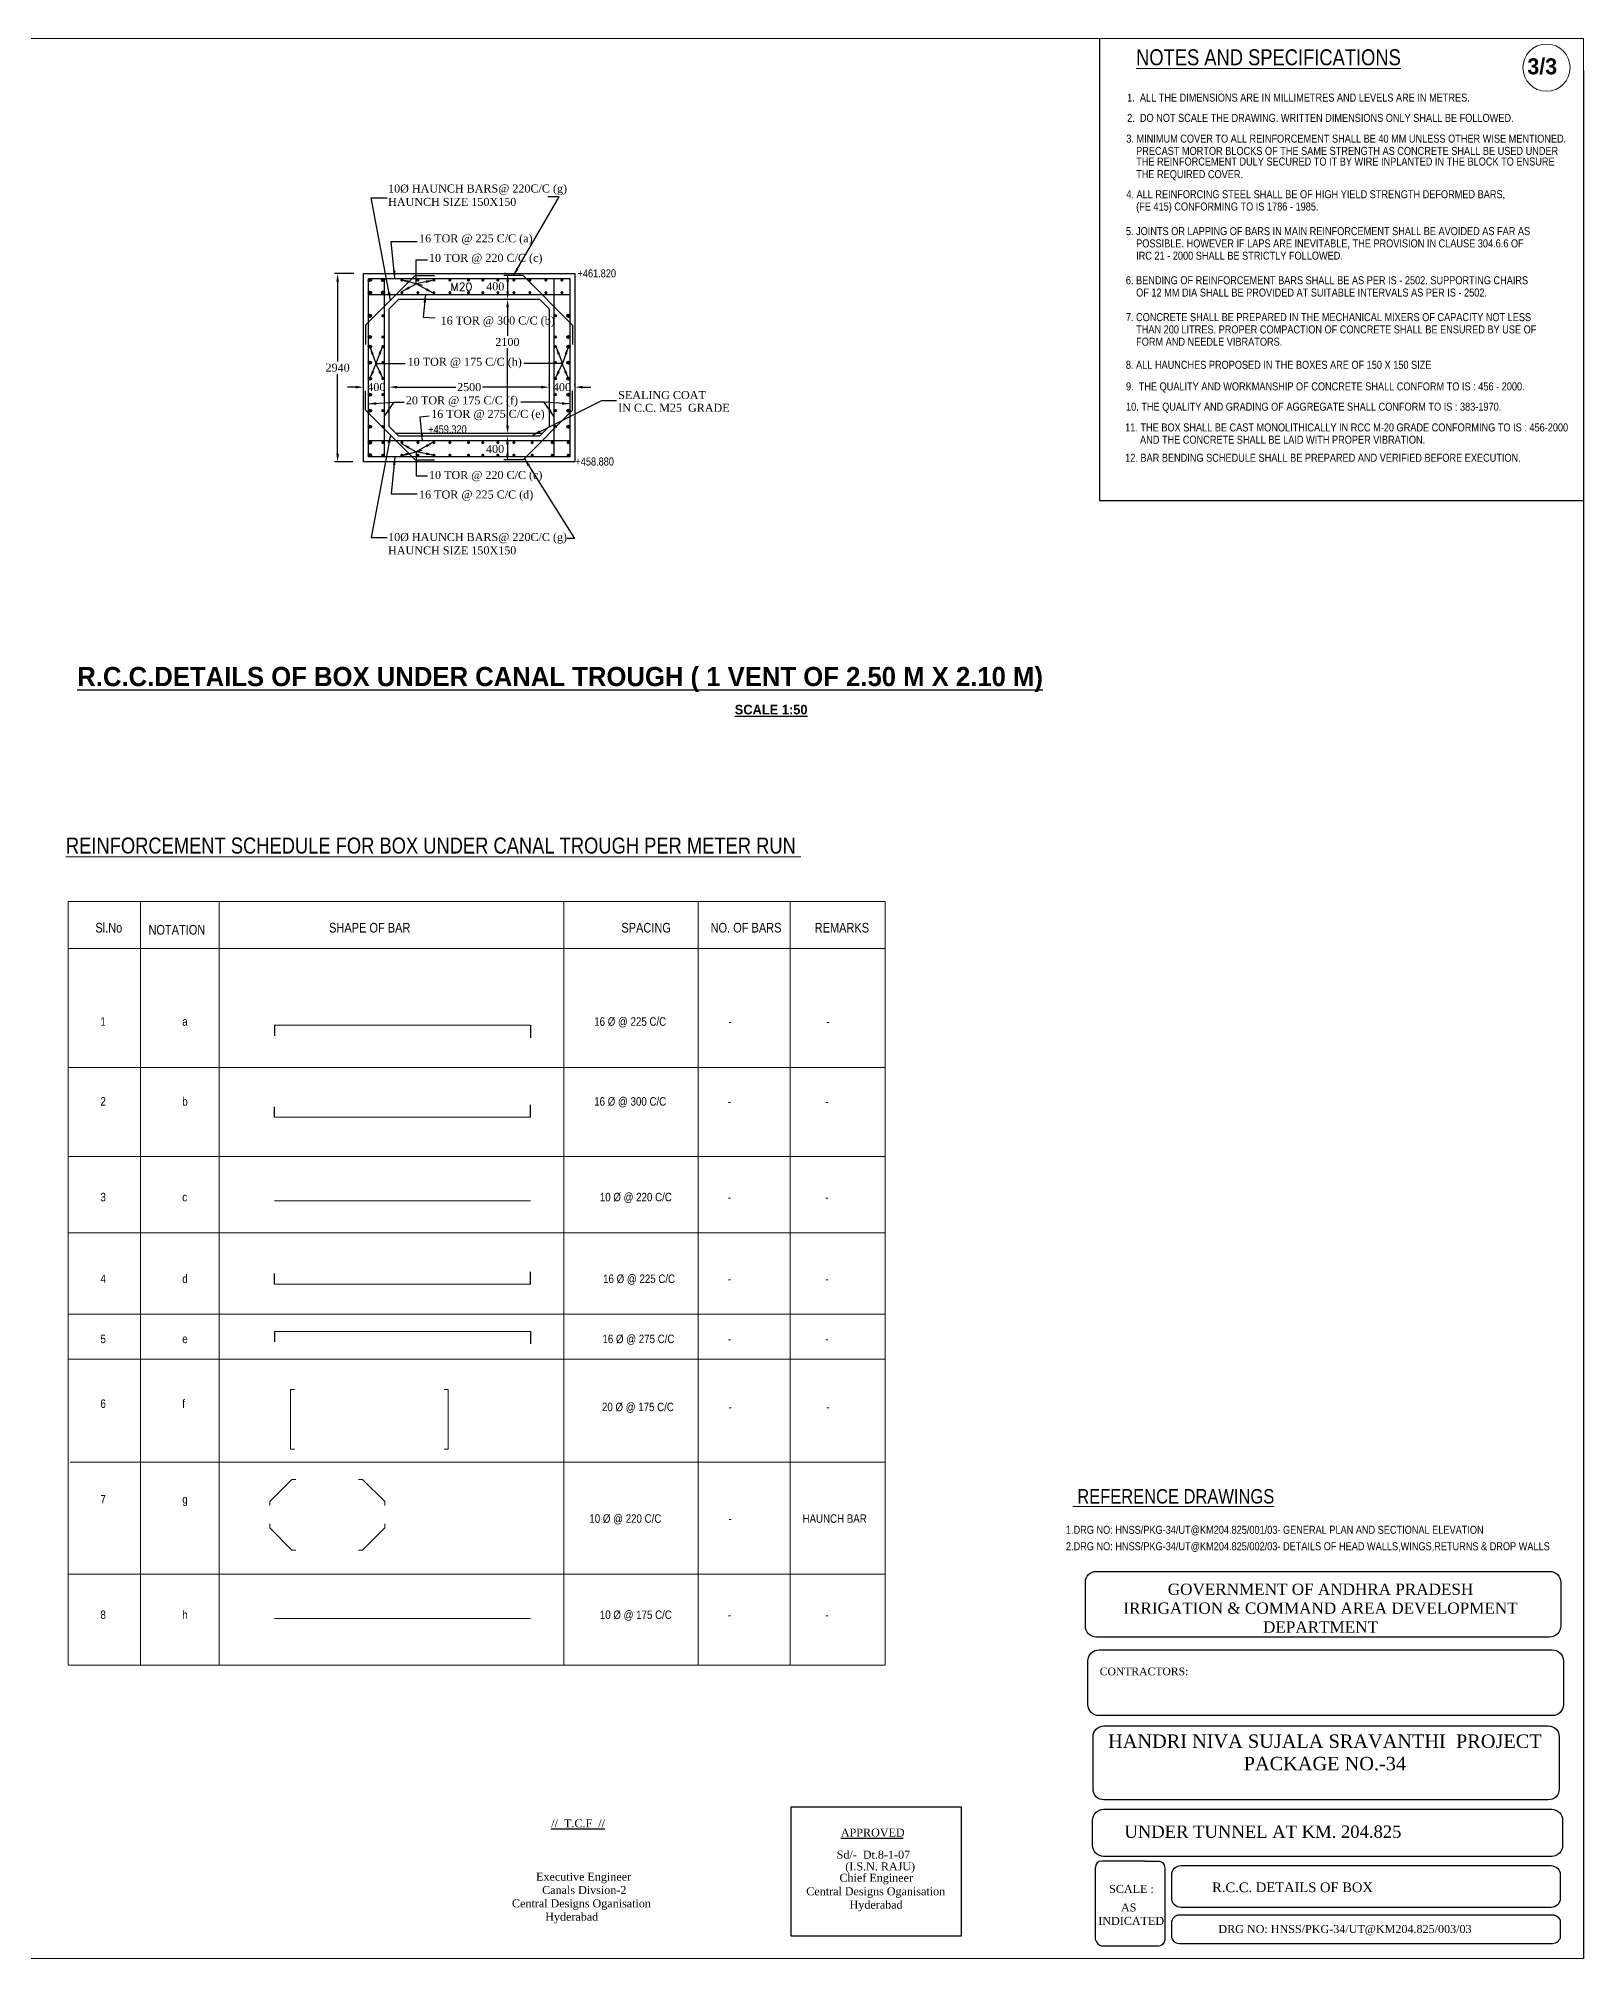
# Model space of a CAD drawing. Header units: millimetres. Extents: x 80 to 10631, y -653 to 2573.
# Drawn here: x 5950 to 6433, y -653 to -53 of the extents above; entities that cross this region are included whole.
import ezdxf
from ezdxf.enums import TextEntityAlignment as Align

# ---------------------------------------------------------------- set-up
doc = ezdxf.new("R2010")
doc.units = ezdxf.units.MM
for name, color, linetype in [('border', 7, 'Continuous'), ('DIM', 3, 'Continuous'), ('MAIN', 7, 'Continuous'), ('shape of bar', 170, 'Continuous'), ('SHEET', 3, 'Continuous'), ('STEEL', 5, 'Continuous'), ('TEXT_GENERAL', 4, 'Continuous'), ('TEXT_NAME', 5, 'Continuous'), ('TEXT_STEEL', 7, 'Continuous')]:
    doc.layers.add(name, color=color, linetype=linetype)
doc.styles.add('ARIAL NARROW', font='ARIALN.TTF')
doc.styles.add('CITYBLUEPR', font='cityb___.ttf')
doc.styles.add('ROMANS', font='romans.shx', dxfattribs={"height": 2.5})
doc.styles.get("Standard").update_dxf_attribs({"font": 'times.ttf', "height": 2.5})
doc.styles.add('TNR_2.5', font='times.ttf', dxfattribs={"height": 2.5})
doc.dimstyles.new('STYLE_ESH', dxfattribs={"dimtxt": 2.5, "dimasz": 2.5, "dimexe": 1, "dimexo": 0.625, "dimtad": 0, "dimtih": 1, "dimtoh": 1, "dimdec": 0, "dimlfac": 100, "dimzin": 9, "dimdsep": 46, "dimtxsty": 'TNR_2.5', "dimcen": 2.5, "dimadec": 0, "dimazin": 2, "dimtfac": 1, "dimtdec": 0, "dimtofl": 0, "dimtmove": 2, "dimatfit": 3, "dimfxl": 1, "dimarcsym": 0})

# ---------------------------------------------------------------- blocks, each defined once
blk = doc.blocks.new('*D197')
at = {"color": 0, "lineweight": -2, "transparency": 16777216}
for p, q in [((6048.93, -126.39), (6042.85, -126.39)), ((6043.85, -128.89), (6043.85, -153.89)), ((6043.85, -182.69), (6043.85, -157.69)), ((6048.57, -185.19), (6042.85, -185.19))]:
    blk.add_line(p, q, dxfattribs=at)
at = {"color": 0, "transparency": 16777216}
for points in [[(6043.43, -128.89), (6044.26, -128.89), (6043.85, -126.39)], [(6043.43, -182.69), (6044.26, -182.69), (6043.85, -185.19)]]:
    blk.add_solid(points, dxfattribs=at)
at = {"layer": 'Defpoints', "color": 0, "transparency": 16777216}
for p in [(6049.55, -126.39), (6043.85, -185.19), (6049.19, -185.19)]:
    blk.add_point(p, dxfattribs=at)
at = {"color": 0, "transparency": 16777216, "insert": (6043.85, -155.79), "char_height": 2.5, "attachment_point": 5, "style": 'TNR_2.5'}
blk.add_mtext('2940', dxfattribs=at)
blk = doc.blocks.new('*D198')
at = {"color": 0, "lineweight": -2, "transparency": 16777216}
for p, q in [((6096.35, -134.39), (6095.97, -134.39)), ((6096.97, -136.89), (6096.97, -145.85)), ((6096.97, -173.89), (6096.97, -149.64)), ((6096.35, -176.39), (6095.97, -176.39))]:
    blk.add_line(p, q, dxfattribs=at)
at = {"color": 0, "transparency": 16777216}
for points in [[(6096.56, -136.89), (6097.39, -136.89), (6096.97, -134.39)], [(6096.56, -173.89), (6097.39, -173.89), (6096.97, -176.39)]]:
    blk.add_solid(points, dxfattribs=at)
at = {"layer": 'Defpoints', "color": 0, "transparency": 16777216}
for p in [(6096.97, -134.39), (6096.97, -176.39), (6096.97, -176.39)]:
    blk.add_point(p, dxfattribs=at)
at = {"color": 0, "transparency": 16777216, "insert": (6096.91, -147.74), "char_height": 2.5, "attachment_point": 5, "style": 'TNR_2.5'}
blk.add_mtext('2100', dxfattribs=at)
blk = doc.blocks.new('*D199')
at = {"color": 0, "lineweight": -2, "transparency": 16777216}
for p, q in [((6107.45, -161.86), (6104.95, -161.86)), ((6109.95, -161.24), (6109.95, -160.86)), ((6117.95, -161.24), (6117.95, -160.86)), ((6120.45, -161.86), (6122.95, -161.86))]:
    blk.add_line(p, q, dxfattribs=at)
at = {"color": 0, "transparency": 16777216}
for points in [[(6107.45, -161.45), (6107.45, -162.28), (6109.95, -161.86)], [(6120.45, -161.45), (6120.45, -162.28), (6117.95, -161.86)]]:
    blk.add_solid(points, dxfattribs=at)
at = {"layer": 'Defpoints', "color": 0, "transparency": 16777216}
for p in [(6109.95, -161.86), (6117.95, -161.86), (6117.95, -161.86)]:
    blk.add_point(p, dxfattribs=at)
at = {"color": 0, "transparency": 16777216, "insert": (6113.95, -161.86), "char_height": 2.5, "attachment_point": 5, "style": 'TNR_2.5'}
blk.add_mtext('400', dxfattribs=at)
blk = doc.blocks.new('*D200')
at = {"color": 0, "lineweight": -2, "transparency": 16777216}
for p, q in [((6096.29, -177.19), (6095.92, -177.19)), ((6096.92, -179.69), (6096.92, -182.69)), ((6096.29, -185.19), (6095.92, -185.19))]:
    blk.add_line(p, q, dxfattribs=at)
at = {"color": 0, "transparency": 16777216}
for points in [[(6096.5, -179.69), (6097.33, -179.69), (6096.92, -177.19)], [(6096.5, -182.69), (6097.33, -182.69), (6096.92, -185.19)]]:
    blk.add_solid(points, dxfattribs=at)
at = {"layer": 'Defpoints', "color": 0, "transparency": 16777216}
for p in [(6096.92, -177.19), (6096.92, -185.19), (6096.92, -185.19)]:
    blk.add_point(p, dxfattribs=at)
at = {"color": 0, "transparency": 16777216, "insert": (6093.06, -181.19), "char_height": 2.5, "attachment_point": 5, "style": 'TNR_2.5'}
blk.add_mtext('400', dxfattribs=at)
blk = doc.blocks.new('*D201')
at = {"color": 0, "lineweight": -2, "transparency": 16777216}
for p, q in [((6059.95, -161.24), (6059.95, -160.86)), ((6062.45, -161.86), (6080.74, -161.86)), ((6107.45, -161.86), (6089.16, -161.86)), ((6109.95, -161.24), (6109.95, -160.86))]:
    blk.add_line(p, q, dxfattribs=at)
at = {"color": 0, "transparency": 16777216}
for points in [[(6062.45, -161.45), (6062.45, -162.28), (6059.95, -161.86)], [(6107.45, -161.45), (6107.45, -162.28), (6109.95, -161.86)]]:
    blk.add_solid(points, dxfattribs=at)
at = {"layer": 'Defpoints', "color": 0, "transparency": 16777216}
for p in [(6059.95, -161.86), (6109.95, -161.86), (6109.95, -161.86)]:
    blk.add_point(p, dxfattribs=at)
at = {"color": 0, "transparency": 16777216, "insert": (6084.95, -161.86), "char_height": 2.5, "attachment_point": 5, "style": 'TNR_2.5'}
blk.add_mtext('2500', dxfattribs=at)
blk = doc.blocks.new('*D202')
at = {"color": 0, "lineweight": -2, "transparency": 16777216}
for p, q in [((6049.45, -161.86), (6046.95, -161.86)), ((6051.95, -161.24), (6051.95, -160.86)), ((6059.95, -161.24), (6059.95, -160.86)), ((6062.45, -161.86), (6064.95, -161.86))]:
    blk.add_line(p, q, dxfattribs=at)
at = {"color": 0, "transparency": 16777216}
for points in [[(6049.45, -161.45), (6049.45, -162.28), (6051.95, -161.86)], [(6062.45, -161.45), (6062.45, -162.28), (6059.95, -161.86)]]:
    blk.add_solid(points, dxfattribs=at)
at = {"layer": 'Defpoints', "color": 0, "transparency": 16777216}
for p in [(6051.95, -161.86), (6051.95, -161.86), (6059.95, -161.86)]:
    blk.add_point(p, dxfattribs=at)
at = {"color": 0, "transparency": 16777216, "insert": (6055.95, -161.86), "char_height": 2.5, "attachment_point": 5, "style": 'TNR_2.5'}
blk.add_mtext('400', dxfattribs=at)
blk = doc.blocks.new('*D203')
at = {"color": 0, "lineweight": -2, "transparency": 16777216}
for p, q in [((6096.35, -126.39), (6095.97, -126.39)), ((6096.97, -128.89), (6096.97, -131.89)), ((6096.35, -134.39), (6095.97, -134.39))]:
    blk.add_line(p, q, dxfattribs=at)
at = {"color": 0, "transparency": 16777216}
for points in [[(6096.56, -128.89), (6097.39, -128.89), (6096.97, -126.39)], [(6096.56, -131.89), (6097.39, -131.89), (6096.97, -134.39)]]:
    blk.add_solid(points, dxfattribs=at)
at = {"layer": 'Defpoints', "color": 0, "transparency": 16777216}
for p in [(6096.97, -126.39), (6096.97, -134.39), (6096.97, -134.39)]:
    blk.add_point(p, dxfattribs=at)
at = {"color": 0, "transparency": 16777216, "insert": (6093.12, -130.39), "char_height": 2.5, "attachment_point": 5, "style": 'TNR_2.5'}
blk.add_mtext('400', dxfattribs=at)

msp = doc.modelspace()

# ---------------------------------------------------------------- hatches: boundary and pattern name
for points in [[(6053.434, -128.395, 1), (6054.434, -128.395, 1)], [(6053.434, -128.395, 1), (6054.434, -128.395, 1)], [(6053.437, -132.344, 1), (6054.437, -132.344, 1)], [(6053.437, -132.344, 1), (6054.437, -132.344, 1)], [(6057.458, -128.395, 1), (6058.458, -128.395, 1)], [(6057.461, -132.344, 1), (6058.461, -132.344, 1)], [(6057.521, -128.354, 1), (6058.521, -128.354, 1)], [(6057.524, -132.303, 1), (6058.524, -132.303, 1)], [(6063.434, -128.395, 1), (6064.434, -128.395, 1)], [(6063.437, -132.344, 1), (6064.437, -132.344, 1)], [(6068.434, -128.395, 1), (6069.434, -128.395, 1)], [(6068.437, -132.344, 1), (6069.437, -132.344, 1)], [(6073.434, -128.395, 1), (6074.434, -128.395, 1)], [(6073.437, -132.344, 1), (6074.437, -132.344, 1)], [(6078.434, -128.395, 1), (6079.434, -128.395, 1)], [(6078.437, -132.344, 1), (6079.437, -132.344, 1)], [(6084.263, -128.395, 1), (6085.263, -128.395, 1)], [(6084.265, -132.344, 1), (6085.265, -132.344, 1)], [(6088.721, -128.395, 1), (6089.721, -128.395, 1)], [(6088.724, -132.344, 1), (6089.724, -132.344, 1)], [(6093.434, -128.395, 1), (6094.434, -128.395, 1)], [(6093.437, -132.344, 1), (6094.437, -132.344, 1)], [(6098.434, -128.395, 1), (6099.434, -128.395, 1)], [(6098.437, -132.344, 1), (6099.437, -132.344, 1)], [(6103.434, -128.395, 1), (6104.434, -128.395, 1)], [(6103.437, -132.344, 1), (6104.437, -132.344, 1)], [(6108.434, -128.395, 1), (6109.434, -128.395, 1)], [(6108.437, -132.344, 1), (6109.437, -132.344, 1)], [(6113.434, -128.395, 1), (6114.434, -128.395, 1)], [(6113.437, -132.344, 1), (6114.437, -132.344, 1)], [(6053.434, -139.554, 1), (6054.434, -139.554, 1)], [(6057.458, -139.554, 1), (6058.458, -139.554, 1)], [(6112.448, -139.554, -1), (6111.448, -139.554, -1)], [(6116.472, -139.554, -1), (6115.472, -139.554, -1)], [(6053.434, -146.195, 1), (6054.434, -146.195, 1)], [(6053.434, -149.195, 1), (6054.434, -149.195, 1)], [(6057.458, -146.195, 1), (6058.458, -146.195, 1)], [(6057.458, -149.195, 1), (6058.458, -149.195, 1)], [(6112.448, -146.195, -1), (6111.448, -146.195, -1)], [(6112.448, -149.195, -1), (6111.448, -149.195, -1)], [(6116.472, -146.195, -1), (6115.472, -146.195, -1)], [(6116.472, -149.195, -1), (6115.472, -149.195, -1)], [(6053.434, -154.195, 1), (6054.434, -154.195, 1)], [(6057.458, -154.195, 1), (6058.458, -154.195, 1)], [(6112.448, -154.195, -1), (6111.448, -154.195, -1)], [(6116.472, -154.195, -1), (6115.472, -154.195, -1)], [(6053.434, -159.195, 1), (6054.434, -159.195, 1)], [(6057.458, -159.195, 1), (6058.458, -159.195, 1)], [(6112.448, -159.195, -1), (6111.448, -159.195, -1)], [(6116.472, -159.195, -1), (6115.472, -159.195, -1)], [(6053.434, -164.195, 1), (6054.434, -164.195, 1)], [(6057.458, -164.195, 1), (6058.458, -164.195, 1)], [(6112.448, -164.195, -1), (6111.448, -164.195, -1)], [(6116.472, -164.195, -1), (6115.472, -164.195, -1)], [(6053.434, -169.195, 1), (6054.434, -169.195, 1)], [(6053.434, -174.195, 1), (6054.434, -174.195, 1)], [(6057.458, -169.195, 1), (6058.458, -169.195, 1)], [(6057.458, -174.195, 1), (6058.458, -174.195, 1)], [(6112.448, -169.195, -1), (6111.448, -169.195, -1)], [(6112.448, -174.195, -1), (6111.448, -174.195, -1)], [(6116.472, -169.195, -1), (6115.472, -169.195, -1)], [(6116.472, -174.195, -1), (6115.472, -174.195, -1)], [(6053.434, -179.195, 1), (6054.434, -179.195, 1)], [(6057.458, -179.195, 1), (6058.458, -179.195, 1)], [(6063.434, -179.195, 1), (6064.434, -179.195, 1)], [(6068.434, -179.195, 1), (6069.434, -179.195, 1)], [(6073.434, -179.195, 1), (6074.434, -179.195, 1)], [(6078.434, -179.195, 1), (6079.434, -179.195, 1)], [(6084.263, -179.195, 1), (6085.263, -179.195, 1)], [(6088.721, -179.195, 1), (6089.721, -179.195, 1)], [(6093.434, -179.195, 1), (6094.434, -179.195, 1)], [(6093.434, -179.195, 1), (6094.434, -179.195, 1)], [(6098.434, -179.195, 1), (6099.434, -179.195, 1)], [(6104.148, -179.195, 1), (6105.148, -179.195, 1)], [(6110.388, -179.195, 1), (6111.388, -179.195, 1)], [(6115.388, -179.195, 1), (6116.388, -179.195, 1)], [(6053.437, -183.144, 1), (6054.437, -183.144, 1)], [(6057.461, -183.144, 1), (6058.461, -183.144, 1)], [(6063.437, -183.144, 1), (6064.437, -183.144, 1)], [(6068.437, -183.144, 1), (6069.437, -183.144, 1)], [(6073.437, -183.144, 1), (6074.437, -183.144, 1)], [(6078.437, -183.144, 1), (6079.437, -183.144, 1)], [(6084.265, -183.144, 1), (6085.265, -183.144, 1)], [(6088.724, -183.144, 1), (6089.724, -183.144, 1)], [(6093.437, -183.144, 1), (6094.437, -183.144, 1)], [(6093.437, -183.144, 1), (6094.437, -183.144, 1)], [(6098.437, -183.144, 1), (6099.437, -183.144, 1)], [(6104.15, -183.144, 1), (6105.15, -183.144, 1)], [(6110.391, -183.144, 1), (6111.391, -183.144, 1)], [(6115.391, -183.144, 1), (6116.391, -183.144, 1)]]:
    msp.add_hatch(color=256).paths.add_polyline_path(points)

# ---------------------------------------------------------------- linework, layer by layer
for p, q in [((6433.232, -62.893), (6433.232, -652.893)), ((6068.419, -122.048), (6071.9, -122.048)), ((6068.419, -129.556), (6068.419, -122.048)), ((6051.953, -155.389), (6051.953, -126.389)), ((6051.953, -126.389), (6084.953, -126.389)), ((6052.609, -142.516), (6068.05, -126.983)), ((6053.453, -155.389), (6053.453, -127.889)), ((6053.453, -127.889), (6084.953, -127.889)), ((6058.453, -155.389), (6058.453, -127.889)), ((6068.05, -126.983), (6074.154, -126.983)), ((6084.953, -126.389), (6117.953, -126.389)), ((6084.953, -127.889), (6116.453, -127.889)), ((6101.856, -126.983), (6095.752, -126.983)), ((6117.297, -142.516), (6101.856, -126.983)), ((6111.453, -127.889), (6111.453, -155.389)), ((6116.453, -127.889), (6116.453, -155.389)), ((6117.953, -126.389), (6117.953, -155.389)), ((6053.453, -132.889), (6084.953, -132.889)), ((6059.953, -137.389), (6062.953, -134.389)), ((6059.953, -155.389), (6059.953, -137.389)), ((6062.953, -134.389), (6084.953, -134.389)), ((6084.953, -132.889), (6116.453, -132.889)), ((6084.953, -134.389), (6106.953, -134.389)), ((6106.953, -134.389), (6109.953, -137.389)), ((6109.953, -137.389), (6109.953, -155.389)), ((6052.609, -142.516), (6052.609, -148.516)), ((6117.297, -142.516), (6117.297, -148.516)), ((6051.953, -185.189), (6051.953, -155.389)), ((6053.453, -183.689), (6053.453, -155.389)), ((6055.795, -154.517), (6064.981, -154.517)), ((6058.453, -183.689), (6058.453, -155.389)), ((6059.953, -174.189), (6059.953, -155.389)), ((6114.111, -154.517), (6101.991, -154.517)), ((6109.953, -155.389), (6109.953, -174.189)), ((6111.453, -155.389), (6111.453, -183.689)), ((6116.453, -155.389), (6116.453, -183.689)), ((6117.953, -155.389), (6117.953, -185.189)), ((6052.609, -169.063), (6052.609, -163.063)), ((6117.297, -169.063), (6117.297, -163.063)), ((6052.609, -169.063), (6068.05, -184.596)), ((6117.297, -169.063), (6101.856, -184.596)), ((6084.953, -178.689), (6053.453, -178.689)), ((6059.953, -174.189), (6062.953, -177.189)), ((6084.953, -176.389), (6062.153, -176.389)), ((6084.953, -177.189), (6062.953, -177.189)), ((6107.753, -176.389), (6084.953, -176.389)), ((6106.953, -177.189), (6084.953, -177.189)), ((6116.453, -178.689), (6084.953, -178.689)), ((6106.953, -177.189), (6109.953, -174.189)), ((6084.953, -185.189), (6051.953, -185.189)), ((6084.953, -183.689), (6053.453, -183.689)), ((6068.05, -184.596), (6074.154, -184.596)), ((6068.419, -182.023), (6068.419, -189.531)), ((6116.453, -183.689), (6084.953, -183.689)), ((6117.953, -185.189), (6084.953, -185.189)), ((6101.856, -184.596), (6095.752, -184.596)), ((6068.419, -189.531), (6071.9, -189.531)), ((6281.927, -197.272), (6433.232, -197.272)), ((6024.164, -361.268), (6024.164, -364.529)), ((6104.114, -361.268), (6104.114, -365.133)), ((6024.164, -389.989), (6024.164, -386.729)), ((6104.114, -389.989), (6104.114, -386.124)), ((6024.164, -442.124), (6024.164, -438.864)), ((6104.114, -442.124), (6104.114, -438.259)), ((6024.164, -456.96), (6024.164, -460.221)), ((6104.114, -456.96), (6104.114, -460.826)), ((6201.11, -615.273), (6220.596, -615.273)), ((6302.345, -624.588), (6302.345, -646.998))]:
    msp.add_line(p, q)
at = {"color": 7}
for p, q in [((6296.061, -622.447), (6282.621, -622.447)), ((6280.689, -647.058), (6280.689, -624.379)), ((6300.503, -649.022), (6282.621, -649.022))]:
    msp.add_line(p, q, dxfattribs=at)
for points in [[(6280.982, -531.888), (6422.619, -531.888, -0.4142136), (6426.083, -535.352), (6426.083, -548.975, -0.4142136), (6422.619, -552.439), (6280.982, -552.439, -0.4142136), (6277.518, -548.975), (6277.518, -535.352, -0.4142136)], [(6281.803, -556.408), (6423.44, -556.408, -0.4142136), (6426.904, -559.872), (6426.904, -573.495, -0.4142136), (6423.44, -576.959), (6281.803, -576.959, -0.4142136), (6278.339, -573.495), (6278.339, -559.872, -0.4142136)], [(6283.315, -580.168), (6422.209, -580.168, -0.4142136), (6425.606, -583.565), (6425.606, -599.901, -0.4142136), (6422.209, -603.298), (6283.315, -603.298, -0.4142136), (6279.918, -599.901), (6279.918, -583.565, -0.4142136)], [(6283.205, -606.224), (6423.257, -606.224, -0.4142136), (6426.683, -609.649), (6426.683, -617.527, -0.4142136), (6423.257, -620.953), (6283.205, -620.953, -0.4142136), (6279.78, -617.527), (6279.78, -609.649, -0.4142136)], [(6307.347, -623.854), (6423.093, -623.854, -0.4142136), (6425.924, -626.685), (6425.924, -634.096, -0.4142136), (6423.093, -636.927), (6307.347, -636.927, -0.4142136), (6304.516, -634.096), (6304.516, -626.685, -0.4142136)], [(6306.936, -639.212), (6423.531, -639.212, -0.4142136), (6425.937, -641.618), (6425.937, -645.851, -0.4142136), (6423.531, -648.257), (6306.936, -648.257, -0.4142136), (6304.53, -645.851), (6304.53, -641.618, -0.4142136)]]:
    msp.add_lwpolyline(points, format="xyb", close=True)
msp.add_lwpolyline([(6185.559, -605.522), (6238.682, -605.522), (6238.682, -645.903), (6185.559, -645.903)], close=True)
for points in [[(6296.061, -622.447), (6300.345, -622.447, -0.4142136), (6302.276, -624.379)], [(6302.344, -646.983, -0.3681401), (6300.447, -649.029)]]:
    msp.add_lwpolyline(points, format="xyb", dxfattribs=at)
for centre in [(6053.934, -128.395), (6053.934, -128.395), (6053.937, -132.344), (6053.937, -132.344), (6058.021, -128.354), (6058.024, -132.303), (6053.934, -139.554), (6115.972, -139.554), (6053.934, -146.195), (6053.934, -149.195), (6115.972, -146.195), (6115.972, -149.195), (6053.934, -154.195), (6115.972, -154.195), (6053.934, -159.195), (6115.972, -159.195), (6053.934, -164.195), (6115.972, -164.195), (6053.934, -169.195), (6053.934, -174.195), (6115.972, -169.195), (6115.972, -174.195), (6053.934, -179.195), (6053.937, -183.144)]:
    msp.add_circle(centre, 0.5)
for centre, radius, start, end in [((6282.621, -624.379), 1.932, 90, 180), ((6283.831, -645.849), 3.367, 200.315741, 249.766295)]:
    msp.add_arc(centre, radius, start, end, dxfattribs=at)
at = {"layer": 'border', "lineweight": 5}
for p, q in [((6433.232, -52.893), (5573.232, -52.893)), ((6433.232, -652.893), (6433.232, -52.893)), ((5573.232, -652.893), (6433.232, -652.893))]:
    msp.add_line(p, q, dxfattribs=at)
at = {"layer": 'DIM', "color": 0, "lineweight": 5}
for p, q in [((6024.164, -361.268), (6104.114, -361.268)), ((6024.164, -389.989), (6104.114, -389.989)), ((6024.164, -389.989), (6104.114, -389.989)), ((6024.164, -416.091), (6104.114, -416.091)), ((6024.164, -442.124), (6104.114, -442.124)), ((6024.164, -442.124), (6104.114, -442.124)), ((6024.164, -456.96), (6104.114, -456.96)), ((6029.155, -475.024), (6029.155, -493.724)), ((6029.155, -475.024), (6030.405, -475.024)), ((6078.393, -475.024), (6077.143, -475.024)), ((6078.393, -475.024), (6078.393, -493.724)), ((6029.155, -493.724), (6030.405, -493.724)), ((6078.393, -493.724), (6077.143, -493.724)), ((6022.617, -510.116), (6029.567, -503.166)), ((6029.567, -503.166), (6030.817, -503.166)), ((6051.606, -503.166), (6050.356, -503.166)), ((6058.556, -510.116), (6051.606, -503.166)), ((6022.617, -510.116), (6022.617, -511.366)), ((6058.556, -510.116), (6058.556, -511.366)), ((6022.617, -518.306), (6022.617, -517.056)), ((6022.617, -518.306), (6029.567, -525.256)), ((6058.556, -518.306), (6051.606, -525.256)), ((6058.556, -518.306), (6058.556, -517.056)), ((6029.567, -525.256), (6030.817, -525.256)), ((6051.606, -525.256), (6050.356, -525.256)), ((6024.164, -546.609), (6104.114, -546.609))]:
    msp.add_line(p, q, dxfattribs=at)
at = {"layer": 'shape of bar', "color": 0}
msp.add_line((6281.927, -52.893), (6281.927, -197.272), dxfattribs=at)
at = {"layer": 'STEEL', "color": 0, "lineweight": 5}
for p, q in [((5959.587, -322.624), (6214.935, -322.624)), ((5959.587, -322.624), (5959.587, -561.205)), ((5982.253, -322.624), (5982.253, -561.205)), ((6006.794, -322.624), (6006.794, -561.205)), ((6114.565, -322.624), (6114.565, -561.205)), ((6156.545, -322.624), (6156.545, -561.205)), ((6185.232, -322.624), (6185.232, -561.205)), ((6214.935, -322.624), (6214.935, -561.205)), ((6214.935, -337.307), (5959.587, -337.307)), ((5959.587, -374.505), (6214.935, -374.505)), ((5959.587, -402.215), (6214.935, -402.215)), ((5959.587, -426.067), (6214.935, -426.067)), ((5959.587, -451.566), (6214.935, -451.566)), ((5959.587, -465.617), (6214.935, -465.617)), ((5960.293, -497.774), (6214.935, -497.774)), ((5959.587, -532.733), (6214.935, -532.733)), ((5959.587, -561.205), (6214.935, -561.205))]:
    msp.add_line(p, q, dxfattribs=at)
at = {"layer": 'STEEL', "color": 0, "lineweight": 9}
msp.add_circle((6421.634, -62.026), 7.372, dxfattribs=at)

# ---------------------------------------------------------------- texts
for s, height, p in [('IN C.C. M25  GRADE', 2.5, (6131.528, -169.553)), ('SEALING COAT ', 2.5, (6131.536, -165.581)), ('UNDER TUNNEL AT KM. 204.825', 3.85, (6289.728, -615.159)), ('APPROVED', 2.5, (6201.11, -614.773)), ('                        Sd/-  Dt.8-1-07', 2.5, (6177.141, -621.664)), ('                           (I.S.N. RAJU)', 2.5, (6177.014, -625.335)), ('                           Chief Engineer', 2.5, (6175.194, -628.881)), ('                Central Designs Oganisation', 2.5, (6175.194, -633.111)), ('                           Hyderabad', 2.5, (6178.357, -637.29)), ('AS ', 2.5, (6288.648, -638.164)), ('INDICATED', 2.5, (6281.577, -642.357)), ('DRG NO: HNSS/PKG-34/UT@KM204.825/003/03', 2.5, (6319.11, -644.896))]:
    msp.add_text(s, height=height).set_placement(p)
at = {"style": 'CITYBLUEPR'}
msp.add_text('%%UR.C.C.DETAILS OF BOX UNDER CANAL TROUGH ( 1 VENT OF 2.50 M X 2.10 M)', height=6, dxfattribs=at).set_placement((5962.478, -255.285))
for s, insert, char_height, width, attachment_point in [('10%%C HAUNCH BARS@ 220C/C (g)\\PHAUNCH SIZE 150X150\\P  ', (6059.623, -109.425), 2.5, 69.24196, 7), ('16 TOR @ 225 C/C (a)', (6069.309, -117.427), 2.5, 35, 7), ('10 TOR @ 220 C/C (c)', (6072.392, -123.522), 2.5, 35, 7), ('16 TOR @ 300 C/C (b)', (6076.028, -139.803), 2.5, 35, 1), ('10 TOR @ 175 C/C (h)', (6065.725, -152.687), 2.5, 35, 1), ('20 TOR @ 175 C/C (f)', (6065.172, -164.739), 2.5, 35, 1), ('16 TOR @ 275 C/C (e)', (6073.079, -172.282), 2.5, 35, 7), ('10 TOR @ 220 C/C (c)', (6072.392, -188.057), 2.5, 35, 1), ('16 TOR @ 225 C/C (d)', (6069.309, -194.152), 2.5, 35, 1), ('10%%C HAUNCH BARS@ 220C/C (g)\\PHAUNCH SIZE 150X150\\P  ', (6059.623, -207.445), 2.5, 69.24196, 1), ('HANDRI NIVA SUJALA SRAVANTHI  PROJECT\\PPACKAGE NO.-34', (6352.378, -582.857), 4.2, 151.5, 2), ('                             {\\L//  T.C.F  //}\\P                       \\P\\P\\P                        Executive Engineer\\P                          Canals Divsion-2\\P                Central Designs Oganisation\\P                           Hyderabad', (6083.227, -609.38), 2.5, 170, 1), ('SCALE :', (6284.957, -629.861), 2.5, 25.272, 1)]:
    msp.add_mtext(s, dxfattribs=dict(insert=insert, char_height=char_height, width=width, attachment_point=attachment_point))
for s, insert, char_height, width, attachment_point, style in [('M20', (6085.955, -131.718), 2.5, 50.5785, 9, 'ROMANS'), ('{\\LSCALE 1:50}', (6167.951, -261.121), 3, 25.272, 1, 'CITYBLUEPR')]:
    msp.add_mtext(s, dxfattribs=dict(insert=insert, char_height=char_height, width=width, attachment_point=attachment_point, style=style))
at = {"layer": 'MAIN', "lineweight": 5, "style": 'ARIAL NARROW'}
for s, height, p in [('%%UNOTES AND SPECIFICATIONS', 5, (6293.378, -61.29)), ('1.  ALL THE DIMENSIONS ARE IN MILLIMETRES AND LEVELS ARE IN METRES.', 2.5, (6290.584, -72.64)), ('2.  DO NOT SCALE THE DRAWING. WRITTEN DIMENSIONS ONLY SHALL BE FOLLOWED.', 2.5, (6290.592, -78.977)), ('3. MINIMUM COVER TO ALL REINFORCEMENT SHALL BE 40 MM UNLESS OTHER WISE MENTIONED. ', 2.5, (6290.328, -85.456)), ('   PRECAST MORTOR BLOCKS OF THE SAME STRENGTH AS CONCRETE SHALL BE USED UNDER', 2.5, (6291.01, -89.296)), ('   THE REINFORCEMENT DULY SECURED TO IT BY WIRE INPLANTED IN THE BLOCK TO ENSURE  ', 2.5, (6291.01, -92.617)), ('   THE REQUIRED COVER.', 2.5, (6291.01, -96.56)), ('4. ALL REINFORCING STEEL SHALL BE OF HIGH YIELD STRENGTH DEFORMED BARS,', 2.5, (6290.328, -102.837)), ('   (FE 415) CONFORMING TO IS 1786 - 1985.', 2.5, (6291.01, -106.677)), ('5. JOINTS OR LAPPING OF BARS IN MAIN REINFORCEMENT SHALL BE AVOIDED AS FAR AS ', 2.5, (6290.189, -114.357)), ('   POSSIBLE. HOWEVER IF LAPS ARE INEVITABLE, THE PROVISION IN CLAUSE 304.6.6 OF', 2.5, (6291.01, -118.197)), ('   IRC 21 - 2000 SHALL BE STRICTLY FOLLOWED.', 2.5, (6291.01, -122.037)), ('6. BENDING OF REINFORCEMENT BARS SHALL BE AS PER IS - 2502. SUPPORTING CHAIRS ', 2.5, (6290.189, -129.717)), ('   OF 12 MM DIA SHALL BE PROVIDED AT SUITABLE INTERVALS AS PER IS - 2502.', 2.5, (6291.01, -133.557)), ('7. CONCRETE SHALL BE PREPARED IN THE MECHANICAL MIXERS OF CAPACITY NOT LESS', 2.5, (6290.189, -141.237)), ('   THAN 200 LITRES. PROPER COMPACTION OF CONCRETE SHALL BE ENSURED BY USE OF', 2.5, (6291.01, -145.077)), ('   FORM AND NEEDLE VIBRATORS.', 2.5, (6291.01, -148.917)), ('8. ALL HAUNCHES PROPOSED IN THE BOXES ARE OF 150 X 150 SIZE', 2.5, (6290.189, -156.129)), ('9.  THE QUALITY AND WORKMANSHIP OF CONCRETE SHALL CONFORM TO IS : 456 - 2000.', 2.5, (6290.22, -162.882)), ('10. THE QUALITY AND GRADING OF AGGREGATE SHALL CONFORM TO IS : 383-1970.', 2.5, (6290.228, -169.219)), ('11. THE BOX SHALL BE CAST MONOLITHICALLY IN RCC M-20 GRADE CONFORMING TO IS : 456-2000', 2.5, (6289.964, -175.698)), ('     AND THE CONCRETE SHALL BE LAID WITH PROPER VIBRATION. ', 2.5, (6290.646, -179.538)), ('12. BAR BENDING SCHEDULE SHALL BE PREPARED AND VERIFIED BEFORE EXECUTION.', 2.5, (6289.964, -185.178))]:
    msp.add_text(s, height=height, dxfattribs=at).set_placement(p)
at = {"layer": 'MAIN', "color": 0, "lineweight": 5, "style": 'ARIAL NARROW'}
for s, height, p in [('%%U REFERENCE DRAWINGS', 4.5, (6273.567, -510.69)), ('1.DRG NO: HNSS/PKG-34/UT@KM204.825/001/03- GENERAL PLAN AND SECTIONAL ELEVATION', 2.5, (6271.454, -520.155)), ('2.DRG NO: HNSS/PKG-34/UT@KM204.825/002/03- DETAILS OF HEAD WALLS,WINGS,RETURNS & DROP WALLS', 2.5, (6271.454, -525.302))]:
    msp.add_text(s, height=height, dxfattribs=at).set_placement(p)
at = {"layer": 'SHEET', "color": 7}
for s, insert, char_height, width, attachment_point in [('GOVERNMENT OF ANDHRA PRADESH\\PIRRIGATION & COMMAND AREA DEVELOPMENT DEPARTMENT', (6351.012, -543.399), 3.53871, 136.01294, 5), ('CONTRACTORS:', (6282.015, -563.186), 2.40632, 35.82521, 4), (' R.C.C. DETAILS OF BOX ', (6316.02, -629.114), 3.0079, 111.18179, 1)]:
    msp.add_mtext(s, dxfattribs=dict(at, insert=insert, char_height=char_height, width=width, attachment_point=attachment_point))
at = {"layer": 'TEXT_GENERAL', "color": 0, "lineweight": 9, "style": 'CITYBLUEPR'}
msp.add_text('3/3', height=5, dxfattribs=at).set_placement((6415.66, -64.113))
at = {"layer": 'TEXT_GENERAL', "color": 0, "lineweight": 5, "style": 'ARIAL NARROW'}
for s, p in [('+461.820', (6124.836, -126.31)), ('+459.320', (6078.169, -175.045)), ('+458.880', (6124.177, -185.1))]:
    msp.add_text(s, height=2.5, dxfattribs=at).set_placement(p, align=Align.MIDDLE)
at = {"layer": 'TEXT_NAME', "color": 0, "lineweight": 5, "style": 'ARIAL NARROW'}
for s, height, p in [('%%UREINFORCEMENT SCHEDULE FOR BOX UNDER CANAL TROUGH PER METER RUN ', 5, (5958.935, -307.604)), ('Sl.No     ', 3, (5968.141, -332.275)), ('NOTATION', 3, (5984.736, -332.913)), ('SHAPE OF BAR', 3, (6041.186, -332.275)), ('SPACING', 3, (6132.534, -332.275)), ('NO. OF BARS', 3, (6160.408, -332.275)), ('REMARKS', 3, (6192.941, -332.275))]:
    msp.add_text(s, height=height, dxfattribs=at).set_placement(p)
at = {"layer": 'TEXT_STEEL', "color": 0, "lineweight": 5, "style": 'ARIAL NARROW'}
for s, p in [('1', (5969.733, -361.412)), ('a', (5995.296, -361.412)), ('16 %%C @ 225 C/C', (6124.042, -361.412)), ('-', (6166.015, -361.412)), ('-', (6196.503, -361.412)), ('2', (5969.733, -386.378)), ('b', (5995.296, -386.378)), ('16 %%C @ 300 C/C', (6124.042, -386.378)), ('-', (6165.767, -386.378)), ('-', (6196.256, -386.378)), ('3', (5969.733, -416.261)), ('10 %%C @ 220 C/C', (6125.798, -416.261)), ('c', (5995.296, -416.261)), ('-', (6165.767, -416.261)), ('-', (6196.256, -416.261)), ('4', (5969.733, -441.792)), ('d', (5995.296, -441.792)), ('16 %%C @ 225 C/C', (6126.822, -441.792)), ('- ', (6165.767, -441.792)), ('-', (6196.256, -441.792)), ('5', (5969.733, -460.572)), ('e', (5995.296, -460.572)), ('16 %%C @ 275 C/C', (6126.617, -460.572)), ('-', (6165.767, -460.572)), ('-', (6196.256, -460.572)), ('6', (5969.733, -480.815)), ('f', (5995.296, -480.815)), ('20 %%C @ 175 C/C', (6126.459, -481.836)), ('-', (6166.015, -481.836)), ('-', (6196.503, -481.836)), ('7', (5969.733, -510.676)), ('g', (5995.296, -510.676)), ('10 %%C @ 220 C/C', (6122.522, -516.712)), ('-', (6166.015, -516.712)), ('HAUNCH BAR', (6189.14, -516.712)), ('8', (5969.733, -546.779)), ('h', (5995.296, -546.779)), ('10 %%C @ 175 C/C', (6125.798, -546.779)), ('-', (6165.767, -546.779)), ('-', (6196.256, -546.779))]:
    msp.add_text(s, height=2.65, dxfattribs=at).set_placement(p)

# ---------------------------------------------------------------- dimensions: what is measured, and where the dimension line sits
for base, p1, p2, angle, text, picture, middle in [((6043.848, -185.189), (6049.554, -126.389), (6049.194, -185.189), 90, '2940', '*D197', (6043.848, -155.789)), ((6096.973, -134.389), (6096.973, -126.389), (6096.973, -134.389), 90, '400', '*D203', (6093.117, -130.389)), ((6051.953, -161.862), (6059.953, -161.862), (6051.953, -161.862), 180, '400', '*D202', (6055.953, -161.862)), ((6096.916, -185.189), (6096.916, -177.189), (6096.916, -185.189), 90, '400', '*D200', (6093.06, -181.189))]:
    dim = msp.add_linear_dim(base=base, p1=p1, p2=p2, angle=angle, text=text, dimstyle='STYLE_ESH')
    dim.commit()
    dim.dimension.update_dxf_attribs({"geometry": picture, "text_midpoint": middle})
dim = msp.add_linear_dim(base=(6096.973, -176.389), p1=(6096.973, -134.389), p2=(6096.973, -176.389), angle=90, text='2100', dimstyle='STYLE_ESH')
dim.commit()
dim.dimension.update_dxf_attribs({"geometry": '*D198', "text_midpoint": (6096.911, -147.745), "dimtype": 160})
for base, p1, p2, text, picture, middle in [((6109.953, -161.862), (6059.953, -161.862), (6109.953, -161.862), '2500', '*D201', (6084.953, -161.862)), ((6117.953, -161.862), (6109.953, -161.862), (6117.953, -161.862), '400', '*D199', (6113.953, -161.862))]:
    dim = msp.add_linear_dim(base=base, p1=p1, p2=p2, text=text, dimstyle='STYLE_ESH')
    dim.commit()
    dim.dimension.update_dxf_attribs({"geometry": picture, "text_midpoint": middle})

# ---------------------------------------------------------------- leaders
for points in [[(6060.329, -134.749), (6054.309, -102.686), (6059.301, -102.686)], [(6098.804, -126.983), (6113.094, -102.38), (6109.513, -102.38)], [(6061.771, -127.889), (6060.617, -116.34), (6068.695, -116.34)], [(6063.558, -128.28), (6070.268, -130.041)], [(6063.955, -131.987), (6068.412, -129.552)], [(6073.96, -128.423), (6068.412, -129.552)], [(6073.743, -132.474), (6068.412, -129.552)], [(6071.309, -132.889), (6070.603, -139.954), (6074.314, -140.248)], [(6053.934, -149.195), (6055.795, -154.517)], [(6057.857, -149.179), (6055.795, -154.517)], [(6112.049, -149.179), (6114.111, -154.517)], [(6115.972, -149.195), (6114.111, -154.517)], [(6053.934, -159.195), (6056.006, -154.314)], [(6058.036, -159.22), (6055.795, -154.517)], [(6111.87, -159.22), (6114.111, -154.517)], [(6115.972, -159.195), (6113.9, -154.314)], [(6053.453, -167.103), (6061.522, -166.603), (6064.67, -166.603)], [(6058.453, -170.981), (6061.522, -166.603)], [(6116.453, -167.103), (6108.383, -166.603), (6101.116, -166.603)], [(6104.822, -176.836), (6126.436, -166.047), (6130.952, -166.047)], [(6111.453, -170.981), (6108.383, -166.603)], [(6070.39, -178.689), (6069.632, -171.103), (6072.45, -170.798)], [(6060.329, -176.829), (6054.309, -208.893), (6059.301, -208.893)], [(6063.955, -179.592), (6068.412, -182.027)], [(6073.743, -179.105), (6068.412, -182.027)], [(6061.771, -183.689), (6060.617, -195.239), (6068.695, -195.239)], [(6063.558, -183.299), (6070.268, -181.538)], [(6073.96, -183.156), (6068.412, -182.027)], [(6102.23, -184.22), (6117.917, -209.199), (6115.569, -209.199)]]:
    msp.add_leader(points, dimstyle='STYLE_ESH', override={"dimgap": 0.625, "dimtad": 0})

doc.saveas('drawing.dxf')
